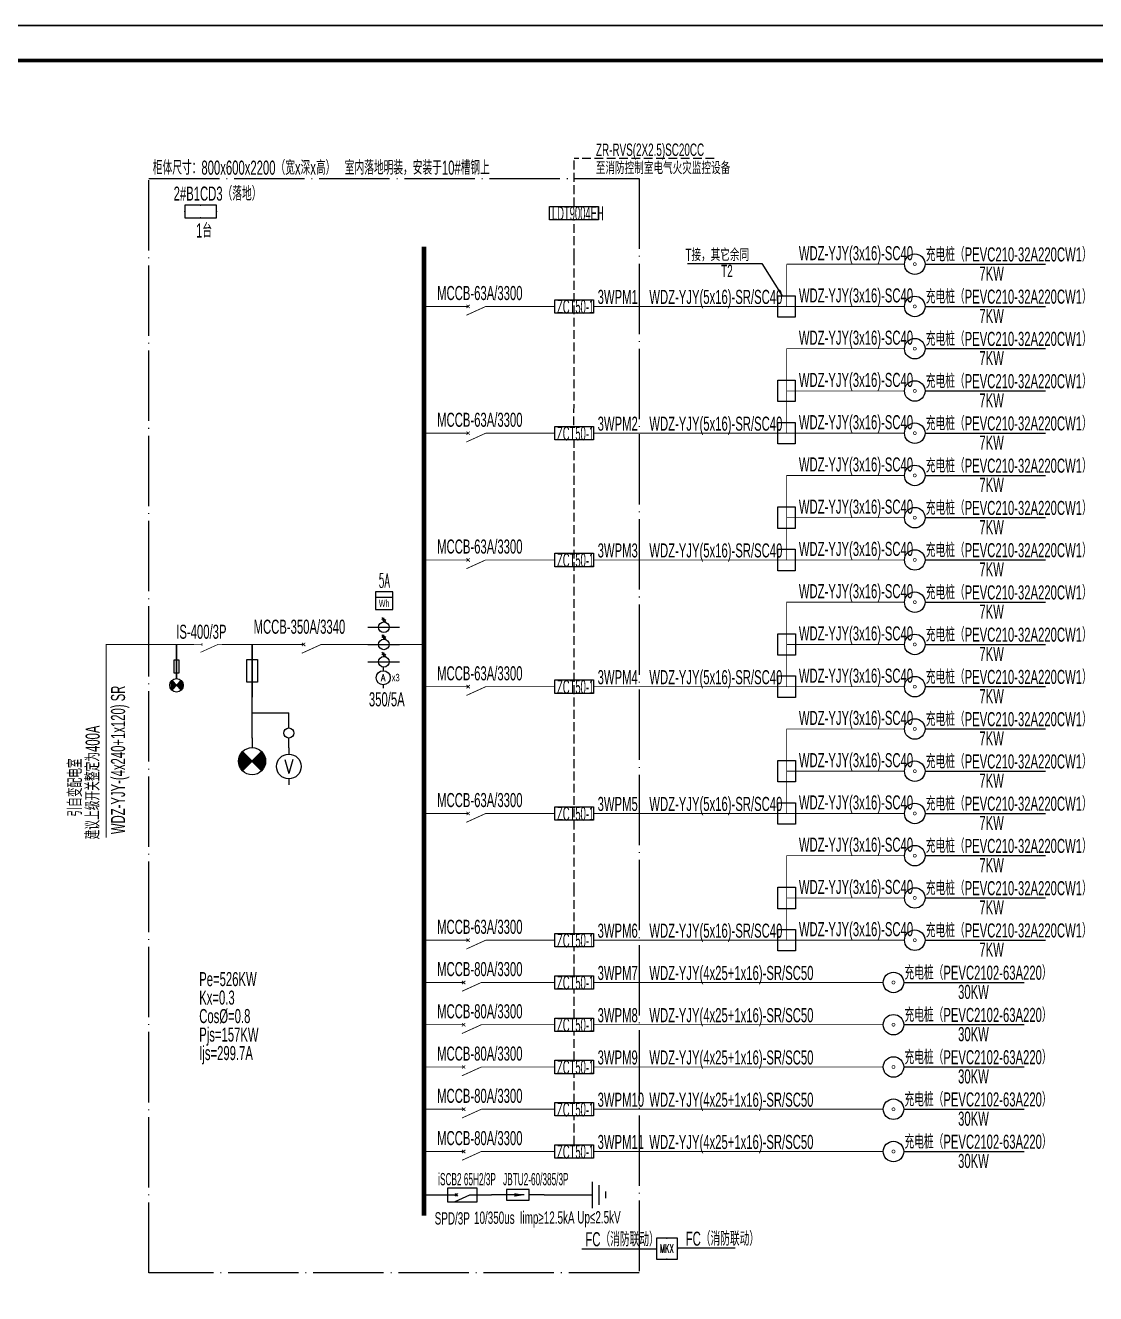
# Model space of a CAD drawing. Extents: x 776418 to 2076422, y -1170708 to 498544.
# Drawn here: x 941557 to 971974, y -59624 to -23591 of the extents above; entities that cross this region are included whole.
import ezdxf
from ezdxf.enums import TextEntityAlignment as Align

# ---------------------------------------------------------------- set-up
doc = ezdxf.new("R2010")
doc.units = 0
doc.header["$LTSCALE"] = 1000
doc.header["$MEASUREMENT"] = 0
doc.linetypes.add('DASH', pattern=[0.35, 0.25, -0.1])
doc.linetypes.add('DOTE', pattern=[2.42, 2, -0.2, 0.02, -0.2])
doc.layers.get('0').update_dxf_attribs({"linetype": 'CONTINUOUS'})
for name, color, linetype in [('D-TEXT', 7, 'CONTINUOUS'), ('DIM-动力', 3, 'CONTINUOUS'), ('EL-SYSTEM', 1, 'CONTINUOUS'), ('ELEMENT', 3, 'CONTINUOUS'), ('EQUIP', 3, 'CONTINUOUS'), ('EQUIP-动力', 3, 'CONTINUOUS'), ('EQUIP-照明', 3, 'CONTINUOUS'), ('EQUIP-箱柜', 3, 'CONTINUOUS'), ('LAYER3', 7, 'DOTE'), ('PUB_TEXT', 255, 'CONTINUOUS'), ('TEL_TEXT', 3, 'CONTINUOUS'), ('TEL_TITLE', 7, 'CONTINUOUS'), ('WIRE-母线', 6, 'CONTINUOUS'), ('WIRE-照明', 1, 'CONTINUOUS'), ('WIRE-系统', 4, 'CONTINUOUS'), ('WIRE-通讯', 4, 'CONTINUOUS'), ('Z', 7, 'CONTINUOUS')]:
    doc.layers.add(name, color=color, linetype=linetype)
doc.layers.add('层1', color=7, linetype='CONTINUOUS', lineweight=0)
doc.styles.add('_COMPLEX', font='ROS', dxfattribs={"width": 0.6, "bigfont": 'JD'})
doc.styles.add('_HZTXT', font='txt.shx', dxfattribs={"width": 0.8, "bigfont": 'HZTXT.shx'})
doc.styles.add('_JD', font='ros.shx', dxfattribs={"width": 0.8, "bigfont": 'JD.shx'})
doc.styles.add('_SIMPLEX', font='SIMPLEX.shx', dxfattribs={"width": 0.8})
doc.styles.add('_TCH_LABEL', font='COMPLEX', dxfattribs={"bigfont": 'GBCBIG'})
doc.styles.add('_TEL_DIM', font='SIMPLEX', dxfattribs={"width": 0.7, "height": 3.5, "bigfont": 'HZTXT'})
doc.styles.add('_XCSG', font='complex.shx', dxfattribs={"width": 0.6, "bigfont": 'jd.shx'})
doc.styles.get("Standard").update_dxf_attribs({"font": 'gbenor.shx', "bigfont": 'gbcbig.shx'})

# ---------------------------------------------------------------- blocks, each defined once
blk = doc.blocks.new('$element$00000497')
at = {"const_width": 0.0233}
for points in [[(0, 0), (0, -0.25)], [(0, -1), (0, -0.75), (-0.25, -0.2)], [(-0.047, -0.297), (0.047, -0.203)], [(-0.047, -0.203), (0.047, -0.297)]]:
    blk.add_lwpolyline(points, dxfattribs=at)
at = {"flags": 9}
blk.add_attdef('S', (0, 0), '', height=0.00000667, dxfattribs=at)
blk = doc.blocks.new('$equip_U$00000105(JDQINJING)')
for p, q in [((0.5, 1), (-0.5, 1)), ((-0.5, 1), (-0.5, 0)), ((0.5, 0), (0.5, 1)), ((-0.5, 0), (0.5, 0))]:
    blk.add_line(p, q)
for p in [(0, 1), (-0.5, 0.5), (0, 0), (0.5, 0.5)]:
    blk.add_point(p)
at = {"color": 7, "style": '_TEL_DIM'}
blk.add_attdef('$TEXT$', text='', height=0.4, dxfattribs=at).set_placement((-0.002, 0.507), align=Align.MIDDLE_CENTER)
at = {"color": 7, "style": '_TEL_DIM', "flags": 1}
blk.add_attdef('A', text='', height=0.00002, dxfattribs=at).set_placement((0, 0), align=Align.MIDDLE_CENTER)
blk = doc.blocks.new('$equip$00001413')
for p, q in [((0.75, 0.6), (-0.75, 0.6)), ((-0.75, 0.6), (-0.75, 0)), ((-0.75, 0), (0.75, 0)), ((0.75, 0), (0.75, 0.6))]:
    blk.add_line(p, q)
for p in [(-0.75, 0.3), (0, 0.6), (0, 0), (0.75, 0.3)]:
    blk.add_point(p)
at = {"style": '_TCH_LABEL', "flags": 9}
blk.add_attdef('A', (0, 0), '', height=0.00002, dxfattribs=at)
blk = doc.blocks.new('$equip$00001312')
at = {"const_width": 0.04}
blk.add_lwpolyline([(-0.083, 0, 1), (0.083, 0, 1)], format="xyb", close=True, dxfattribs=at)
blk.add_circle((0, 0), 0.583)
at = {"flags": 9}
blk.add_attdef('A', (0, 0), '', height=0.00002, dxfattribs=at)
blk = doc.blocks.new('$element$00000578')
at = {"const_width": 0.0233}
for points in [[(0, 0), (0, -0.25)], [(0, -1), (0, -0.75), (-0.25, -0.2)], [(-0.05, -0.25), (0.05, -0.25)]]:
    blk.add_lwpolyline(points, dxfattribs=at)
at = {"flags": 9}
blk.add_attdef('S', (0, 0), '', height=0.00000667, dxfattribs=at)
blk = doc.blocks.new('M_M12')
for p, q in [((-0.1, -0.717), (-0.1, -0.283)), ((-0.1, -0.283), (0.1, -0.283)), ((0.1, -0.283), (0.1, -0.717)), ((0.1, -0.717), (-0.1, -0.717))]:
    blk.add_line(p, q)
blk.add_lwpolyline([(0, 0), (0, -1)])
at = {"width": 0.8, "flags": 9}
blk.add_attdef('S', (0.25, -0.5), '', height=0.2, dxfattribs=at)
blk = doc.blocks.new('M_M58MSL')
for points in [[(0, 0), (0, -0.167)], [(0, -0.833), (0, -1)]]:
    blk.add_lwpolyline(points)
blk.add_circle((0, -0.5), 0.333)
at = {"style": '_SIMPLEX', "width": 0.8, "flags": 8}
blk.add_attdef('$TEXT$', text='', height=0.333, dxfattribs=at).set_placement((0, -0.5), align=Align.MIDDLE_CENTER)
at = {"width": 0.8, "flags": 9}
blk.add_attdef('S', (0.25, -0.5), '', height=0.2, dxfattribs=at)
blk = doc.blocks.new('M_M57DRB')
for p, q in [((0.259, -0.374), (-0.259, -0.893)), ((0.259, -0.893), (-0.259, -0.374))]:
    blk.add_line(p, q)
blk.add_lwpolyline([(0, 0), (0, -0.267)])
blk.add_circle((0, -0.633), 0.367)
for points in [[(-0.13, -0.763), (-0.354, -0.538), (0, -0.633), (-0.259, -0.374)], [(-0.225, -0.858), (-0.354, -0.728), (-0.13, -0.763), (-0.354, -0.538)], [(0.13, -0.504), (0.354, -0.728), (0, -0.633), (0.259, -0.893)], [(0.225, -0.409), (0.354, -0.538), (0.13, -0.504), (0.354, -0.728)], [(0.259, -0.374), (0.259, -0.374), (0.225, -0.409), (0.354, -0.538)], [(-0.259, -0.893), (-0.259, -0.893), (-0.225, -0.858), (-0.354, -0.728)]]:
    blk.add_solid(points)
at = {"width": 0.8, "flags": 9}
blk.add_attdef('S', (0.25, -0.5), '', height=0.2, dxfattribs=at)
blk = doc.blocks.new('M_M27VHU')
for p, q in [((0.167, -0.5), (0.3, -0.5)), ((0.256, -0.433), (0.172, -0.567)), ((0.308, -0.433), (0.225, -0.567))]:
    blk.add_line(p, q)
blk.add_lwpolyline([(0, 0), (0, -1)])
blk.add_circle((0, -0.5), 0.167)
at = {"width": 0.8, "flags": 9}
blk.add_attdef('S', (0.25, -0.5), '', height=0.2, dxfattribs=at)
blk = doc.blocks.new('_LINKPT1')
blk.add_line((0, 0), (0, 0))
blk = doc.blocks.new('M_Z15DKY')
for p, q in [((0.5, 0.5), (-0.5, 0.5)), ((-0.5, 0.5), (-0.5, -0.5)), ((-0.5, 0.2), (0.5, 0.2)), ((0.5, -0.5), (0.5, 0.5)), ((-0.5, -0.5), (0.5, -0.5))]:
    blk.add_line(p, q)
for p in [(-0.5, 0), (0, 0.5), (0.5, 0), (0, -0.5)]:
    blk.add_blockref('_LINKPT1', p)
at = {"style": '_COMPLEX', "width": 0.6}
blk.add_text('Wh', height=0.4, dxfattribs=at).set_placement((0, -0.35), align=Align.CENTER)
at = {"width": 0.8, "flags": 9}
blk.add_attdef('A', (0, 0), '', height=0.00002, dxfattribs=at)
blk = doc.blocks.new('M_M24')
for p, q in [((-0.25, -0.375), (0.25, -0.375)), ((-0.1875, -0.5), (0.1875, -0.5)), ((-0.0625, -0.625), (0.0625, -0.625))]:
    blk.add_line(p, q)
blk.add_lwpolyline([(0, 0), (0, -0.375)])
at = {"width": 0.8, "flags": 9}
blk.add_attdef('S', (0.25, -0.5), '', height=0.2, dxfattribs=at)
blk = doc.blocks.new('M_M17')
for p, q in [((-0.1, -0.717), (-0.1, -0.283)), ((-0.1, -0.283), (0.1, -0.283)), ((0, -0.383), (0, -0.717)), ((0.1, -0.283), (0.1, -0.717)), ((0.1, -0.717), (-0.1, -0.717))]:
    blk.add_line(p, q)
for points in [[(0, 0), (0, -0.283)], [(0, -0.717), (0, -1)]]:
    blk.add_lwpolyline(points)
for points in [[(-0.033, -0.567), (0.033, -0.567), (0, -0.367), (0.033, -0.567)], [(0.033, -0.567), (0, -0.367), (-0.033, -0.567), (0.033, -0.567)], [(0, -0.367), (-0.033, -0.567), (0.033, -0.567), (0, -0.367)]]:
    blk.add_solid(points)
at = {"width": 0.8, "flags": 9}
blk.add_attdef('S', (0.25, -0.5), '', height=0.2, dxfattribs=at)
blk = doc.blocks.new('M_M7')
for p, q in [((-0.25, -0.2), (0, -0.75)), ((-0.047, -0.297), (0.047, -0.203)), ((-0.047, -0.203), (0.047, -0.297))]:
    blk.add_line(p, q)
for points in [[(0, 0), (0, -0.25)], [(0, -0.75), (0, -1)]]:
    blk.add_lwpolyline(points)
at = {"width": 0.8, "flags": 9}
blk.add_attdef('S', (0.25, -0.5), '', height=0.2, dxfattribs=at)
blk = doc.blocks.new('A$C00115E70')
at = {"layer": 'WIRE-通讯', "ltscale": 0.001}
blk.add_lwpolyline([(-84100, 59400), (0, 59400), (0, 0), (-84100, 0)], close=True, dxfattribs=at)

msp = doc.modelspace()

# ---------------------------------------------------------------- linework, layer by layer
msp.add_line((957369, -58347), (959492, -58347))
at = {"layer": 'D-TEXT'}
for p, q in [((960371, -30357), (962483, -30357)), ((962483, -30357), (963061, -31272)), ((967125, -30374), (970548, -30374)), ((967125, -31574), (970548, -31574)), ((967125, -32775), (970548, -32775)), ((967125, -33975), (970548, -33975)), ((967125, -35176), (970548, -35176)), ((967125, -36376), (970548, -36376)), ((967125, -37576), (970548, -37576)), ((967125, -38777), (970548, -38777)), ((967125, -39977), (970548, -39977)), ((967125, -41177), (970548, -41177)), ((967125, -42378), (970548, -42378)), ((967126, -43578), (970548, -43578)), ((967126, -44779), (970548, -44779)), ((967126, -45979), (970548, -45979)), ((967126, -47179), (970548, -47179)), ((967126, -48380), (970548, -48380)), ((967126, -49580), (970548, -49580)), ((966520, -50781), (969943, -50781)), ((966520, -51982), (969943, -51982)), ((966520, -53182), (969943, -53182)), ((966520, -54383), (969943, -54383)), ((966520, -55583), (969943, -55583))]:
    msp.add_line(p, q, dxfattribs=at)
at = {"layer": 'DIM-动力', "ltscale": 0.001}
msp.add_lwpolyline([(908431, -82991), (992531, -82991), (992531, -23591), (908431, -23591)], close=True, dxfattribs=at)
at = {"layer": 'EL-SYSTEM'}
for points in [[(962944, -31272), (963439, -31272), (963439, -31881), (962944, -31881)], [(962944, -33673), (963439, -33673), (963439, -34282), (962944, -34282)], [(962944, -34874), (963439, -34874), (963439, -35483), (962944, -35483)], [(962944, -37274), (963439, -37274), (963439, -37883), (962944, -37883)], [(962944, -38475), (963439, -38475), (963439, -39084), (962944, -39084)], [(962944, -40876), (963440, -40876), (963440, -41484), (962944, -41484)], [(962944, -42076), (963440, -42076), (963440, -42685), (962944, -42685)], [(962944, -44477), (963440, -44477), (963440, -45086), (962944, -45086)], [(962944, -45677), (963440, -45677), (963440, -46286), (962944, -46286)], [(962944, -48078), (963440, -48078), (963440, -48687), (962944, -48687)], [(962944, -49278), (963440, -49278), (963440, -49887), (962944, -49887)]]:
    msp.add_lwpolyline(points, close=True, dxfattribs=at)
at = {"layer": 'ELEMENT'}
msp.add_lwpolyline([(953565, -57021), (953565, -56616), (954384, -56616), (954384, -57021)], close=True, dxfattribs=at)
at = {"layer": 'EQUIP-照明', "linetype": 'DASH'}
for p, q in [((961132, -27378, 0), (957150, -27378, 0)), ((957150, -28733, 0), (957150, -27378, 0)), ((957150, -30185), (957150, -29116, 0)), ((957149, -34951), (957150, -30185)), ((957150, -48191), (957151, -35369)), ((957150, -48191), (957151, -36570)), ((957150, -48191), (957151, -37770)), ((957150, -48191), (957151, -38971)), ((957150, -49391), (957150, -48191)), ((957150, -49392), (957150, -48574)), ((957150, -50592), (957150, -49774)), ((957150, -50592), (957150, -49774)), ((957150, -50592), (957150, -49774)), ((957150, -50592), (957150, -49774)), ((957150, -51792), (957150, -50975)), ((957150, -51793), (957150, -50975)), ((957150, -51793), (957150, -50975)), ((957150, -51793), (957150, -50975)), ((957150, -52993), (957150, -52175)), ((957150, -52993), (957150, -52175)), ((957150, -52993), (957150, -52175)), ((957150, -54193), (957150, -53376)), ((957150, -54194), (957150, -53376)), ((957150, -55394), (957150, -54576))]:
    msp.add_line(p, q, dxfattribs=at)
at = {"layer": 'EQUIP-照明', "linetype": 'ByBlock', "elevation": 0}
msp.add_lwpolyline([(957845, -29116), (956455, -29116), (956455, -28733), (957845, -28733)], close=True, dxfattribs=at)
at = {"layer": 'EQUIP-照明', "linetype": 'ByBlock'}
for points in [[(957700, -31768), (956601, -31768), (956601, -31385), (957700, -31385)], [(957699, -35369), (956600, -35369), (956600, -34987), (957699, -34987)], [(957699, -38971), (956600, -38971), (956600, -38588), (957699, -38588)], [(957699, -42572), (956600, -42572), (956600, -42189), (957699, -42189)], [(957700, -46173), (956600, -46173), (956600, -45790), (957700, -45790)], [(957700, -49774), (956600, -49774), (956600, -49391), (957700, -49391)], [(957700, -50975), (956601, -50975), (956601, -50592), (957700, -50592)], [(957700, -52176), (956601, -52175), (956601, -51793), (957700, -51793)], [(957700, -53376), (956601, -53376), (956601, -52993), (957700, -52993)], [(957700, -54576), (956601, -54576), (956601, -54194), (957700, -54194)], [(957700, -55777), (956601, -55777), (956601, -55394), (957700, -55394)]]:
    msp.add_lwpolyline(points, close=True, dxfattribs=at)
at = {"layer": 'LAYER3'}
for p, q in [((945070, -27942), (958999, -27942)), ((945070, -59030), (945070, -27942)), ((958999, -27942), (958998, -59030)), ((958999, -59030), (945070, -59030))]:
    msp.add_line(p, q, dxfattribs=at)
at = {"layer": 'TEL_TEXT', "ltscale": 2}
msp.add_line((960092, -58326), (961731, -58326), dxfattribs=at)
at = {"layer": 'TEL_TITLE'}
msp.add_lwpolyline([(908431, -82991), (992531, -82991), (992531, -23591), (908431, -23591)], close=True, dxfattribs=at)
at = {"layer": 'TEL_TITLE', "const_width": 100}
msp.add_lwpolyline([(910931, -81991), (991531, -81991), (991531, -24591), (910931, -24591)], close=True, dxfattribs=at)
at = {"layer": 'WIRE-母线', "const_width": 133}
msp.add_lwpolyline([(952890, -57412), (952890, -29876)], dxfattribs=at)
at = {"layer": 'WIRE-照明'}
for p, q in [((948000, -43846, -4671), (948000, -42680, -4671)), ((948000, -43122, -4671), (949044, -43122, -4671)), ((949044, -43551, -4671), (949044, -43122, -4671)), ((949044, -44122, -4671), (949044, -43837, -4671)), ((952890, -56819), (953653, -56819)), ((954233, -56819), (954803, -56819)), ((956303, -56819), (957116, -56819))]:
    msp.add_line(p, q, dxfattribs=at)
at = {"layer": 'WIRE-系统', "const_width": 23.3}
for points in [[(966542, -31577), (963192, -31577), (963192, -30376)], [(963192, -30376), (966542, -30376)], [(952890, -31577), (953890, -31577)], [(954765, -31577), (956601, -31577)], [(957700, -31577), (963192, -31577)], [(966542, -35178), (963192, -35178), (963192, -32777), (966542, -32777)], [(963192, -33978), (966542, -33978)], [(952890, -35178), (953890, -35178)], [(954765, -35178), (956600, -35178)], [(957699, -35178), (963192, -35178)], [(966542, -38779), (963192, -38779), (963192, -36378), (966542, -36378)], [(963192, -37579), (966542, -37579)], [(952890, -38779), (953890, -38779)], [(954765, -38779), (956600, -38779)], [(957699, -38779), (963192, -38779)], [(966542, -42380), (963192, -42380), (963192, -39980), (966542, -39980)], [(943855, -46668), (943855, -41180), (946354, -41180)], [(947141, -41180), (949245, -41180)], [(950214, -41180), (952890, -41180)], [(963192, -41180), (966542, -41180)], [(952890, -42380), (953890, -42380)], [(954765, -42380), (956600, -42380)], [(957699, -42380), (963192, -42380)], [(966542, -45982), (963192, -45982), (963192, -43581), (966542, -43581)], [(963192, -44781), (966542, -44781)], [(952890, -45982), (953890, -45982)], [(954765, -45982), (956600, -45982)], [(957700, -45982), (963192, -45982)], [(966542, -49583), (963192, -49583), (963192, -47182), (966542, -47182)], [(963192, -48382), (966542, -48382)], [(952890, -49583), (953890, -49583)], [(954765, -49583), (956614, -49583)], [(957700, -49583), (963192, -49583)], [(952890, -50784), (953890, -50784)], [(954765, -50784), (956615, -50784)], [(957700, -50784), (965937, -50784)], [(952890, -51984), (953890, -51984)], [(954765, -51984), (956615, -51984)], [(957700, -51984), (965937, -51984)], [(952890, -53185), (953890, -53185)], [(954765, -53185), (956615, -53185)], [(957700, -53185), (965937, -53185)], [(952890, -54385), (953890, -54385)], [(954765, -54385), (956615, -54385)], [(957700, -54385), (965937, -54385)], [(952890, -55586), (953890, -55586)], [(954765, -55586), (956615, -55586)], [(957700, -55586), (965937, -55586)]]:
    msp.add_lwpolyline(points, dxfattribs=at)
at = {"layer": 'Z', "ltscale": 2}
msp.add_line((948000, -42680), (948000, -41180), dxfattribs=at)
msp.add_circle((949044, -43696), 143, dxfattribs=at)
at = {"layer": '层1', "color": 4, "linetype": 'Continuous', "lineweight": 30}
msp.add_line((945853, -41186), (945853, -42149), dxfattribs=at)
at = {"layer": '层1', "color": 7, "linetype": 'Continuous', "lineweight": -3}
for p, q in [((945704, -42219), (945704, -42462)), ((945724, -42198), (945724, -42483)), ((945744, -42220), (945744, -42461)), ((945764, -42242), (945764, -42439)), ((945784, -42264), (945784, -42417)), ((945804, -42286), (945804, -42395)), ((945824, -42308), (945824, -42372)), ((945844, -42331), (945844, -42350)), ((945862, -42331), (945862, -42350)), ((945882, -42308), (945882, -42372)), ((945902, -42286), (945902, -42395)), ((945922, -42264), (945922, -42417)), ((945942, -42242), (945942, -42439)), ((945962, -42220), (945962, -42461)), ((945982, -42198), (945982, -42483)), ((946002, -42219), (946002, -42462)), ((946022, -42249), (946022, -42432)), ((946042, -42307), (946042, -42374))]:
    msp.add_line(p, q, dxfattribs=at)
at = {"layer": '层1', "color": 4, "linetype": 'Continuous', "lineweight": -3}
for p, q in [((945982, -42483), (945724, -42198)), ((945724, -42483), (945981, -42198))]:
    msp.add_line(p, q, dxfattribs=at)
msp.add_lwpolyline([(945787, -41615), (945916, -41615), (945916, -41999), (945787, -41999)], close=True, dxfattribs=at)
msp.add_circle((945853, -42341), 192, dxfattribs=at)

# ---------------------------------------------------------------- block references
at = {"layer": 'ELEMENT'}
for name, p, xscale, yscale, zscale, rotation in [('$element$00000497', (953890, -31577), 999.9899999999907, 999.9899999999907, 999.9899999999907, 90), ('$element$00000497', (953890, -35178), 999.9899999999907, 999.9899999999907, 999.9899999999907, 90), ('$element$00000497', (953890, -38779), 999.9899999999907, 999.9899999999907, 999.9899999999907, 90), ('M_M27VHU', (951294, -40692), 900, 900, 900, 90), ('M_M27VHU', (951294, -41180), 900, 900, 900, 90), ('$element$00000578', (946354, -41180), 900, 900, 900, 90), ('$element$00000497', (949214, -41180), 999.9899999999907, 999.9899999999907, 999.9899999999907, 90), ('M_M27VHU', (951294, -41675), 900, 900, 900, 90), ('$element$00000497', (953890, -42380), 999.9899999999907, 999.9899999999907, 999.9899999999907, 90), ('$element$00000497', (953890, -45982), 999.9899999999907, 999.9899999999907, 999.9899999999907, 90), ('$element$00000497', (953890, -49583), 999.9899999999907, 999.9899999999907, 999.9899999999907, 90), ('$element$00000497', (953764, -50784), 1000, 1000, 1000, 90), ('$element$00000497', (953764, -51984), 1000, 1000, 1000, 90), ('$element$00000497', (953764, -53185), 1000, 1000, 1000, 90), ('$element$00000497', (953764, -54385), 1000, 1000, 1000, 90), ('$element$00000497', (953764, -55586), 1000, 1000, 1000, 90), ('M_M24', (957116, -56819), 1500, 1500, 1500, 90), ('M_M7', (953623, -56819), 760.5, 760.5, 760.5, 90), ('M_M17', (956303, -56819), -1500, 1500, 1500, 270)]:
    msp.add_blockref(name, p, dxfattribs=dict(at, xscale=xscale, yscale=yscale, zscale=zscale, rotation=rotation))
for name, p, xscale, yscale, zscale in [('M_M12', (948000, -41180), 1500, 1500, 1500), ('M_M57DRB', (948000, -43833), 1050, 1050, 1050)]:
    msp.add_blockref(name, p, dxfattribs=dict(at, xscale=xscale, yscale=yscale, zscale=zscale))
ref = msp.add_blockref('M_M58MSL', (949044, -44122), dxfattribs=dict(at, xscale=1050, yscale=1050, zscale=1050))
ref.add_attrib('$TEXT$', 'V', dxfattribs={"layer": '0', "height": 400, "style": '_XCSG', "width": 0.8, "flags": 8}).set_placement((949044, -44647), align=Align.MIDDLE_CENTER)
at = {"layer": 'EQUIP', "xscale": 500, "yscale": 500, "zscale": 500}
msp.add_blockref('M_Z15DKY', (951753, -39937), dxfattribs=at)
at = {"layer": 'EQUIP-动力', "xscale": 500, "yscale": 500, "zscale": 500}
for p in [(966834, -30376), (966834, -31577), (966834, -32777), (966834, -33978), (966834, -35178), (966834, -36378), (966834, -37579), (966834, -38779), (966834, -39980), (966834, -41180), (966834, -42380), (966834, -43581), (966834, -44781), (966834, -45982), (966834, -47182), (966834, -48382), (966834, -49583), (966229, -50784), (966229, -51984), (966229, -53185), (966229, -54385), (966229, -55586)]:
    msp.add_blockref('$equip$00001312', p, dxfattribs=at)
at = {"layer": 'EQUIP-箱柜', "ltscale": 0.001, "xscale": 600, "yscale": 600, "zscale": 600}
msp.add_blockref('$equip$00001413', (946535, -29063), dxfattribs=at)
at = {"layer": 'EQUIP-箱柜'}
ref = msp.add_blockref('$equip_U$00000105(JDQINJING)', (959792, -58647), dxfattribs=dict(at, xscale=600, yscale=600, zscale=600))
ref.add_attrib('$TEXT$', 'MKX', dxfattribs={"layer": '0', "color": 7, "height": 240, "style": '_TEL_DIM', "width": 0.6}).set_placement((959790, -58343), align=Align.MIDDLE_CENTER)
at = {"layer": 'WIRE-通讯', "ltscale": 0.001}
msp.add_blockref('A$C00115E70', (992531, -82991), dxfattribs=at)
at = {"layer": 'Z', "ltscale": 2, "xscale": 600, "yscale": 600, "zscale": 600}
msp.add_blockref('M_M58MSL', (951728, -41825), dxfattribs=at).add_auto_attribs({'$TEXT$': 'A'})

# ---------------------------------------------------------------- texts
at = {"layer": 'D-TEXT', "style": '_JD', "width": 0.6}
for s, height, p in [('ZR-RVS(2X2.5)SC20CC', 350, (957774, -27299, 0)), ('柜体尺寸：800x600x2200（宽x深x高）   室内落地明装，安装于10#槽钢上', 400, (945180, -27834)), ('至消防控制室电气火灾监控设备', 350, (957769, -27819, 0)), ('2#B1CD3（落地）', 400, (945771, -28571)), ('1台', 400, (946408, -29619)), ('T接，其它余同', 350, (960316, -30287)), ('WDZ-YJY(3x16)-SC40', 400, (963540, -30263)), ('充电桩（PEVC210-32A220CW1）', 400, (967147, -30299)), ('T2', 350, (961332, -30744)), ('7KW', 400, (968670, -30844)), ('MCCB-63A/3300', 400, (953260, -31396)), ('3WPM1', 400, (957821, -31506)), ('WDZ-YJY(5x16)-SR/SC40', 400, (959290, -31506)), ('WDZ-YJY(3x16)-SC40', 400, (963540, -31463)), ('充电桩（PEVC210-32A220CW1）', 400, (967147, -31499)), ('7KW', 400, (968670, -32045)), ('WDZ-YJY(3x16)-SC40', 400, (963540, -32664)), ('充电桩（PEVC210-32A220CW1）', 400, (967147, -32699)), ('7KW', 400, (968670, -33245)), ('WDZ-YJY(3x16)-SC40', 400, (963540, -33864)), ('充电桩（PEVC210-32A220CW1）', 400, (967147, -33900)), ('7KW', 400, (968670, -34446)), ('MCCB-63A/3300', 400, (953260, -34997)), ('3WPM2', 400, (957821, -35107)), ('WDZ-YJY(5x16)-SR/SC40', 400, (959290, -35107)), ('WDZ-YJY(3x16)-SC40', 400, (963540, -35065)), ('充电桩（PEVC210-32A220CW1）', 400, (967147, -35100)), ('7KW', 400, (968670, -35646)), ('WDZ-YJY(3x16)-SC40', 400, (963540, -36265)), ('充电桩（PEVC210-32A220CW1）', 400, (967147, -36301)), ('7KW', 400, (968670, -36846)), ('WDZ-YJY(3x16)-SC40', 400, (963540, -37465)), ('充电桩（PEVC210-32A220CW1）', 400, (967147, -37501)), ('7KW', 400, (968670, -38047)), ('MCCB-63A/3300', 400, (953260, -38598)), ('3WPM3', 400, (957821, -38709)), ('WDZ-YJY(5x16)-SR/SC40', 400, (959290, -38709)), ('WDZ-YJY(3x16)-SC40', 400, (963540, -38666)), ('充电桩（PEVC210-32A220CW1）', 400, (967147, -38702)), ('7KW', 400, (968670, -39247)), ('WDZ-YJY(3x16)-SC40', 400, (963540, -39866)), ('充电桩（PEVC210-32A220CW1）', 400, (967147, -39902)), ('7KW', 400, (968670, -40448)), ('IS-400/3P', 400, (945845, -41019)), ('MCCB-350A/3340', 400, (948044, -40876)), ('WDZ-YJY(3x16)-SC40', 400, (963540, -41066)), ('充电桩（PEVC210-32A220CW1）', 400, (967147, -41102)), ('7KW', 400, (968670, -41648)), ('MCCB-63A/3300', 400, (953260, -42200)), ('3WPM4', 400, (957821, -42310)), ('WDZ-YJY(5x16)-SR/SC40', 400, (959290, -42310)), ('WDZ-YJY(3x16)-SC40', 400, (963540, -42267)), ('充电桩（PEVC210-32A220CW1）', 400, (967147, -42303)), ('350/5A', 400, (951320, -42939)), ('7KW', 400, (968670, -42849)), ('WDZ-YJY(3x16)-SC40', 400, (963541, -43467)), ('充电桩（PEVC210-32A220CW1）', 400, (967147, -43503)), ('7KW', 400, (968670, -44049)), ('WDZ-YJY(3x16)-SC40', 400, (963541, -44668)), ('充电桩（PEVC210-32A220CW1）', 400, (967147, -44704)), ('7KW', 400, (968670, -45249)), ('MCCB-63A/3300', 400, (953260, -45801)), ('3WPM5', 400, (957820, -45911)), ('WDZ-YJY(5x16)-SR/SC40', 400, (959290, -45911)), ('WDZ-YJY(3x16)-SC40', 400, (963541, -45868)), ('充电桩（PEVC210-32A220CW1）', 400, (967147, -45904)), ('7KW', 400, (968670, -46450)), ('WDZ-YJY(3x16)-SC40', 400, (963541, -47068)), ('充电桩（PEVC210-32A220CW1）', 400, (967147, -47104)), ('7KW', 400, (968670, -47650)), ('WDZ-YJY(3x16)-SC40', 400, (963541, -48269)), ('充电桩（PEVC210-32A220CW1）', 400, (967147, -48305)), ('7KW', 400, (968670, -48850)), ('MCCB-63A/3300', 400, (953260, -49402)), ('3WPM6', 400, (957820, -49512)), ('WDZ-YJY(5x16)-SR/SC40', 400, (959290, -49512)), ('WDZ-YJY(3x16)-SC40', 400, (963541, -49469)), ('充电桩（PEVC210-32A220CW1）', 400, (967147, -49505)), ('7KW', 400, (968670, -50051)), ('MCCB-80A/3300', 400, (953260, -50603)), ('3WPM7', 400, (957820, -50713)), ('WDZ-YJY(4x25+1x16)-SR/SC50', 400, (959290, -50713)), ('充电桩（PEVC2102-63A220）', 400, (966542, -50706)), ('Pe=526KW', 400, (946498, -50888)), ('Kx=0.3', 400, (946498, -51413)), ('30KW', 400, (968065, -51252)), ('Cos%%C=0.8', 400, (946498, -51938)), ('MCCB-80A/3300', 400, (953260, -51803)), ('3WPM8', 400, (957820, -51913)), ('WDZ-YJY(4x25+1x16)-SR/SC50', 400, (959290, -51913)), ('充电桩（PEVC2102-63A220）', 400, (966542, -51906)), ('Pjs=157KW', 400, (946498, -52463)), ('30KW', 400, (968065, -52452)), ('Ijs=299.7A', 400, (946498, -52988)), ('MCCB-80A/3300', 400, (953260, -53004)), ('3WPM9', 400, (957820, -53114)), ('WDZ-YJY(4x25+1x16)-SR/SC50', 400, (959290, -53114)), ('充电桩（PEVC2102-63A220）', 400, (966542, -53107)), ('30KW', 400, (968065, -53653)), ('MCCB-80A/3300', 400, (953260, -54204)), ('3WPM10', 400, (957820, -54314)), ('WDZ-YJY(4x25+1x16)-SR/SC50', 400, (959290, -54314)), ('充电桩（PEVC2102-63A220）', 400, (966542, -54307)), ('30KW', 400, (968065, -54853)), ('MCCB-80A/3300', 400, (953260, -55405)), ('3WPM11', 400, (957820, -55515)), ('WDZ-YJY(4x25+1x16)-SR/SC50', 400, (959290, -55515)), ('充电桩（PEVC2102-63A220）', 400, (966542, -55508)), ('30KW', 400, (968065, -56054)), ('FC（消防联动）', 400, (957474, -58279, 1146)), ('FC（消防联动）', 400, (960325, -58263, 1146))]:
    msp.add_text(s, height=height, dxfattribs=at).set_placement(p)
for s, p in [('WDZ-YJY-(4x240+1x120) SR', (944390, -46568, 0)), (' 建议上级开关整定为400A', (943669, -46807, 0)), ('引自变配电室', (943169, -46071, 0))]:
    msp.add_text(s, height=400, rotation=90, dxfattribs=at).set_placement(p)
at = {"layer": 'PUB_TEXT', "width": 0.5}
for s, style, p in [('LDT9004EH', '_JD', (956522, -29130, 0)), ('ZCT50-1', '_JD', (956668, -31782)), ('ZCT50-1', '_JD', (956667, -35384)), ('ZCT50-1', '_JD', (956668, -38985)), ('5A', '_HZTXT', (951593, -39561)), ('ZCT50-1', '_JD', (956668, -42586)), ('ZCT50-1', '_JD', (956668, -46187)), ('ZCT50-1', '_JD', (956668, -49788)), ('ZCT50-1', '_JD', (956668, -50989)), ('ZCT50-1', '_JD', (956668, -52190)), ('ZCT50-1', '_JD', (956668, -53390)), ('ZCT50-1', '_JD', (956668, -54591)), ('ZCT50-1', '_JD', (956668, -55791))]:
    msp.add_text(s, height=400, dxfattribs=dict(at, style=style)).set_placement(p)
at = {"layer": 'TEL_TEXT', "ltscale": 2, "style": '_COMPLEX'}
for s, height, width, p in [('x3', 210, 0.7, (951969, -42225)), ('iSCB2 65H2/3P ', 350, 0.5, (953290, -56547)), ('JBTU2-60/385/3P', 350, 0.5, (955134, -56547)), ('SPD/3P', 350, 0.6, (953190, -57660)), ('10/350us', 350, 0.6, (954307, -57642)), ('Iimp≥12.5kA', 350, 0.6, (955606, -57640)), ('Up≤2.5kV', 350, 0.6, (957244, -57630))]:
    msp.add_text(s, height=height, dxfattribs=dict(at, width=width)).set_placement(p)

doc.saveas('drawing.dxf')
